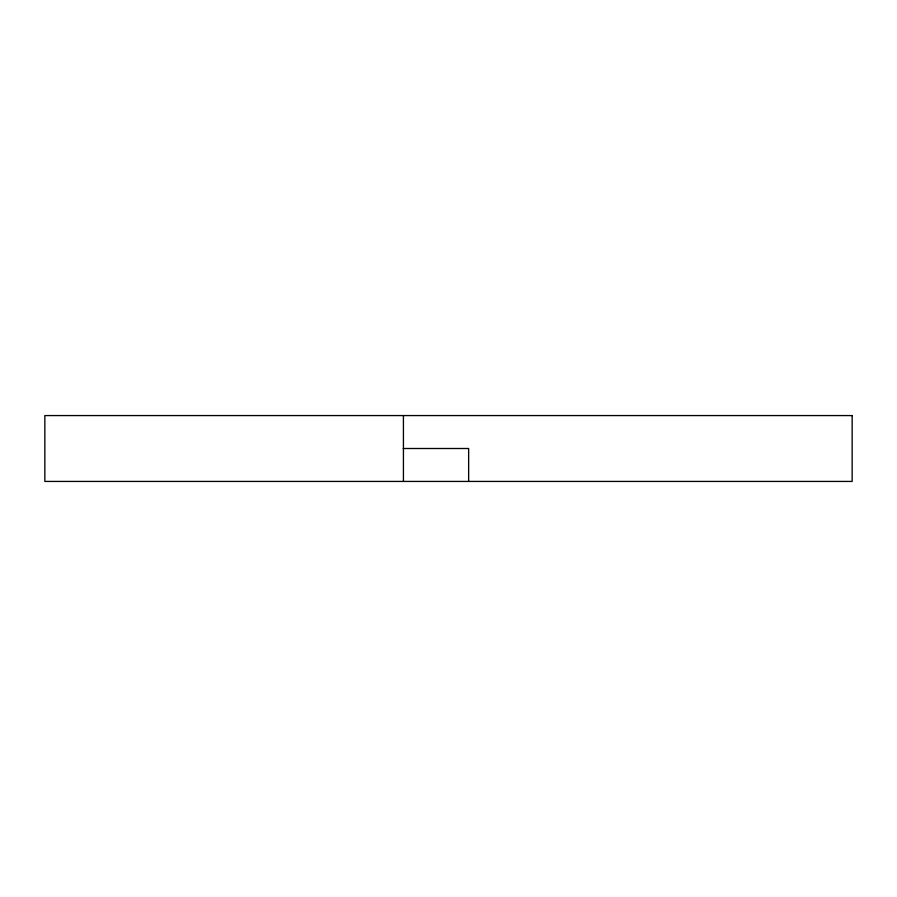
<?xml version="1.0" encoding="UTF-8"?>
<svg xmlns="http://www.w3.org/2000/svg" width="897" height="897" viewBox="0 0 897 897"><rect width="100%" height="100%" fill="white"/><g stroke="black" fill="none" stroke-linecap="round" stroke-linejoin="round"><path stroke-width="1.35" d="M403.235 448.5L468.649 448.5L468.649 481.431M403.426 415.569L403.426 481.431M852.15 415.569L44.85 415.569L44.85 481.431L852.15 481.431L852.15 415.569"/></g></svg>
